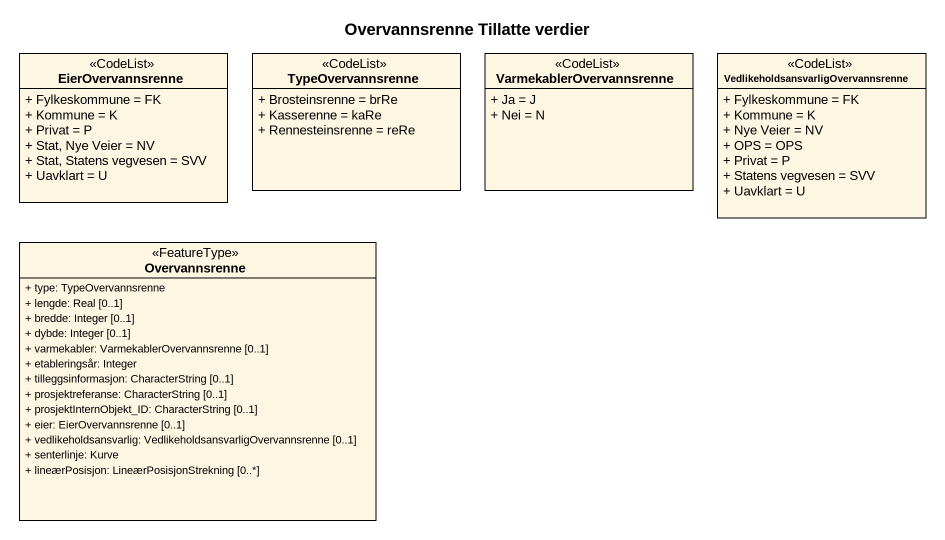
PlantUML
@startuml
title Overvannsrenne Tillatte verdier
hide circle
hide empty members
skinparam classAttributeIconSize 0
class EierOvervannsrenne <<CodeList>> {
  + Fylkeskommune = FK
  + Kommune = K
  + Privat = P
  + Stat, Nye Veier = NV
  + Stat, Statens vegvesen = SVV
  + Uavklart = U
}
class TypeOvervannsrenne <<CodeList>> {
  + Brosteinsrenne = brRe
  + Kasserenne = kaRe
  + Rennesteinsrenne = reRe
}
class VarmekablerOvervannsrenne <<CodeList>> {
  + Ja = J
  + Nei = N
}
class "VedlikeholdsansvarligOvervannsrenne" as VedlikeholdsansvarligOvervan <<CodeList>> {
  + Fylkeskommune = FK
  + Kommune = K
  + Nye Veier = NV
  + OPS = OPS
  + Privat = P
  + Statens vegvesen = SVV
  + Uavklart = U
}
class Overvannsrenne <<FeatureType>> {
  + type: TypeOvervannsrenne
  + lengde: Real [0..1]
  + bredde: Integer [0..1]
  + dybde: Integer [0..1]
  + varmekabler: VarmekablerOvervannsrenne [0..1]
  + etableringsår: Integer
  + tilleggsinformasjon: CharacterString [0..1]
  + prosjektreferanse: CharacterString [0..1]
  + prosjektInternObjekt_ID: CharacterString [0..1]
  + eier: EierOvervannsrenne [0..1]
  + vedlikeholdsansvarlig: VedlikeholdsansvarligOvervannsrenne [0..1]
  + senterlinje: Kurve
  + lineærPosisjon: LineærPosisjonStrekning [0..*]
}
@enduml
